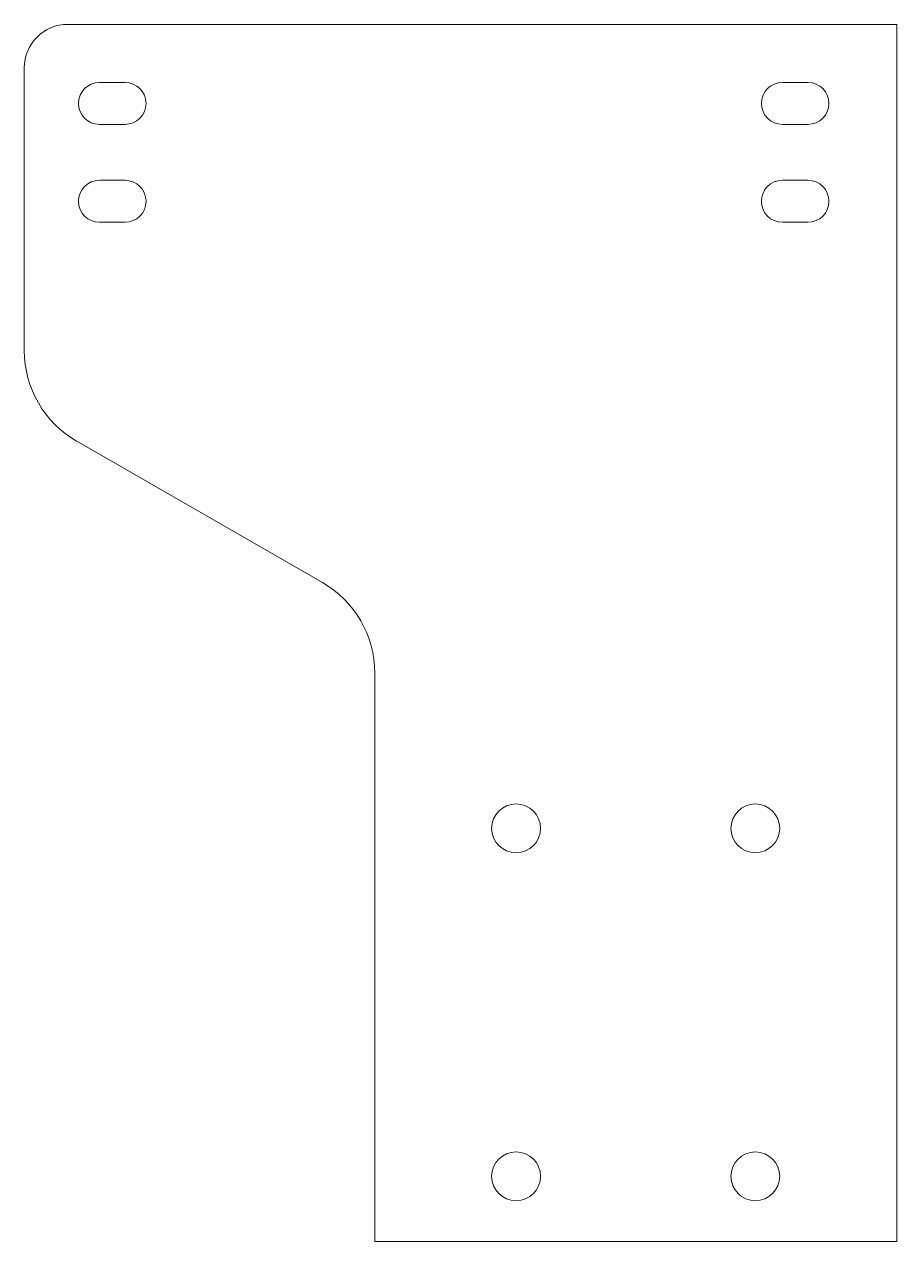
# Model space of a CAD drawing. Header units: inches. Extents: x -5 to 5, y -11.1 to 2.9.
import ezdxf

# ---------------------------------------------------------------- set-up
doc = ezdxf.new("R2010")
doc.units = ezdxf.units.IN
doc.header["$MEASUREMENT"] = 0

msp = doc.modelspace()

# ---------------------------------------------------------------- linework, layer by layer
at = {"color": 7, "linetype": 'Continuous', "lineweight": 15}
for p, q in [((-4.514, 2.934), (5.014, 2.934)), ((5.014, -11.059), (5.014, 2.934)), ((-5.014, 2.434), (-5.014, -0.817)), ((-3.856, 2.267), (-4.15, 2.267)), ((3.994, 2.267), (3.7, 2.267)), ((-4.15, 1.784), (-3.856, 1.784)), ((3.7, 1.784), (3.994, 1.784)), ((-3.856, 1.142), (-4.15, 1.142)), ((3.994, 1.142), (3.7, 1.142)), ((-4.15, 0.659), (-3.856, 0.659)), ((3.7, 0.659), (3.994, 0.659)), ((-4.412, -1.857), (-1.588, -3.481)), ((-0.986, -4.522), (-0.986, -11.059)), ((5.014, -11.059), (-0.986, -11.059))]:
    msp.add_line(p, q, dxfattribs=at)
for centre in [(0.639, -6.308), (3.389, -6.308), (0.639, -10.308), (3.389, -10.308)]:
    msp.add_circle(centre, 0.281, dxfattribs=at)
for centre, radius, start, end in [((-4.514, 2.434), 0.5, 90, 180), ((-4.15, 2.025), 0.241, 90, 270), ((-3.856, 2.025), 0.241, 270, 90), ((3.7, 2.025), 0.241, 90, 270), ((3.994, 2.025), 0.241, 270, 90), ((-4.15, 0.9), 0.241, 90, 270), ((-3.856, 0.9), 0.241, 270, 90), ((3.7, 0.9), 0.241, 90, 270), ((3.994, 0.9), 0.241, 270, 90), ((-3.814, -0.817), 1.2, 180, 240.0931), ((-2.186, -4.522), 1.2, 0, 60.0931)]:
    msp.add_arc(centre, radius, start, end, dxfattribs=at)

doc.saveas('drawing.dxf')
